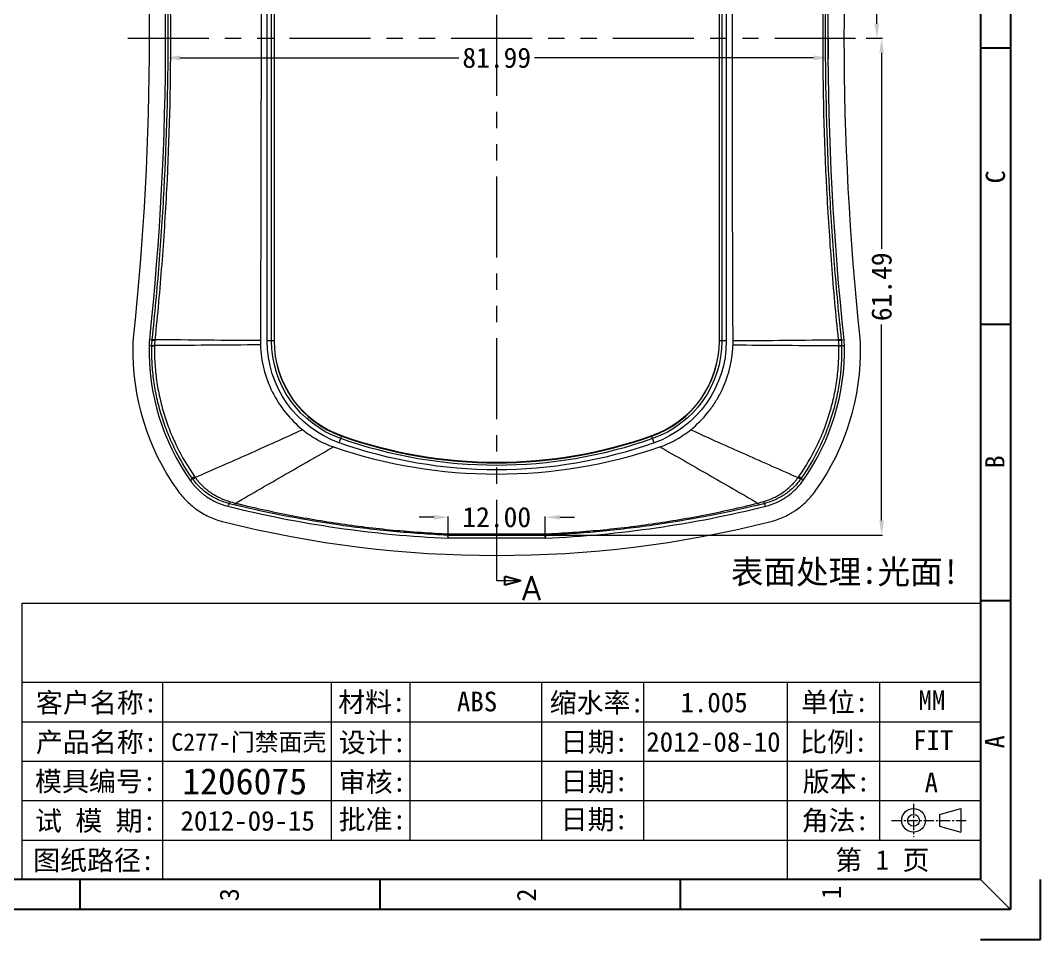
# Model space of a CAD drawing. Extents: x -40 to 272, y -118 to 614.
# Drawn here: x 146 to 272.2, y 393.5 to 507.3 of the extents above; entities that cross this region are included whole.
import ezdxf
from ezdxf.enums import TextEntityAlignment as Align

# ---------------------------------------------------------------- set-up
doc = ezdxf.new("R2010")
doc.units = 0
doc.header["$MEASUREMENT"] = 0
doc.linetypes.add('CENTER', pattern=[2, 1.25, -0.25, 0.25, -0.25])
doc.linetypes.add('PHANTOM', pattern=[2.5, 1.25, -0.25, 0.25, -0.25, 0.25, -0.25])
for name, color, linetype in [('10', 7, 'Continuous'), ('30', 7, 'Continuous'), ('50', 7, 'Continuous'), ('dtext', 4, 'Continuous'), ('TOP', 7, 'Continuous')]:
    doc.layers.add(name, color=color, linetype=linetype)
doc.layers.add('moldbase', color=7, linetype='Continuous', lineweight=20)
doc.styles.add('blockfont', font='simplex.shx', dxfattribs={"bigfont": 'bigfont'})
doc.styles.add('仿宋', font='SIMFANG.TTF', dxfattribs={"width": 0.7})
doc.styles.add('宋体', font='SimSun.ttf', dxfattribs={"width": 0.7})
doc.dimstyles.new('3', dxfattribs={"dimtxt": 2.5, "dimasz": 1.8, "dimexe": 0.1, "dimexo": 0.1, "dimgap": 0.1, "dimtad": 0, "dimzin": 0, "dimdsep": 46, "dimtxsty": 'Standard', "dimcen": 0, "dimclrd": 4, "dimclre": 4, "dimclrt": 3, "dimadec": 1, "dimazin": 0, "dimtfac": 1, "dimtofl": 0, "dimtmove": 0, "dimatfit": 3, "dimfxl": 0.18, "dimtolj": 1, "dimtzin": 0, "dimlwd": 9, "dimlwe": 9, "dimarcsym": 0})

# ---------------------------------------------------------------- blocks, each defined once
blk = doc.blocks.new('ASSORTED_DRAFT2')
at = {"color": 13}
for p, q in [((264.09, 416.18, 264.09), (262.09, 416.72)), ((262.09, 415.64), (262.09, 416.72)), ((264.09, 416.18, 264.09), (262.09, 415.64))]:
    blk.add_line(p, q, dxfattribs=at)
blk = doc.blocks.new('*D34')
at = {"color": 4, "linetype": 'Continuous', "lineweight": 9}
for p, q in [((163.96, 504.96), (163.96, 502.53)), ((245.95, 504.96), (245.95, 502.53)), ((165.76, 502.63), (200.27, 502.63)), ((244.15, 502.63), (209.64, 502.63))]:
    blk.add_line(p, q, dxfattribs=at)
for points in [[(165.76, 502.93), (165.76, 502.33), (163.96, 502.63)], [(244.15, 502.93), (244.15, 502.33), (245.95, 502.63)]]:
    blk.add_solid(points, dxfattribs=at)
at = {"layer": 'Defpoints', "color": 0, "linetype": 'Continuous', "lineweight": 9}
for p in [(163.96, 505.06), (245.95, 505.06), (245.95, 502.63)]:
    blk.add_point(p, dxfattribs=at)
at = {"color": 3, "linetype": 'Continuous', "lineweight": 9, "insert": (204.96, 502.63), "char_height": 2.5, "attachment_point": 5}
blk.add_mtext('\\A1;81.99', dxfattribs=at)
blk = doc.blocks.new('*D38')
at = {"color": 4, "linetype": 'Continuous', "lineweight": 9}
for p, q in [((205.06, 567.06), (252.08, 567.06)), ((251.98, 565.26), (251.98, 540.74)), ((251.98, 506.86), (251.98, 531.38)), ((250.67, 505.06), (252.08, 505.06))]:
    blk.add_line(p, q, dxfattribs=at)
for points in [[(251.68, 565.26), (252.28, 565.26), (251.98, 567.06)], [(251.68, 506.86), (252.28, 506.86), (251.98, 505.06)]]:
    blk.add_solid(points, dxfattribs=at)
at = {"layer": 'Defpoints', "color": 0, "linetype": 'Continuous', "lineweight": 9}
for p in [(204.96, 567.06), (250.57, 505.06), (251.98, 505.06)]:
    blk.add_point(p, dxfattribs=at)
at = {"color": 3, "linetype": 'Continuous', "lineweight": 9, "insert": (251.98, 536.06), "char_height": 2.5, "attachment_point": 5, "rotation": 90}
blk.add_mtext('\\A1;62.00', dxfattribs=at)
blk = doc.blocks.new('*D39')
at = {"color": 4, "linetype": 'Continuous', "lineweight": 9}
for p, q in [((250.67, 505.06), (252.67, 505.06)), ((252.57, 503.26), (252.57, 479)), ((252.57, 445.37), (252.57, 469.63)), ((211.06, 443.57), (252.67, 443.57))]:
    blk.add_line(p, q, dxfattribs=at)
for points in [[(252.27, 503.26), (252.87, 503.26), (252.57, 505.06)], [(252.27, 445.37), (252.87, 445.37), (252.57, 443.57)]]:
    blk.add_solid(points, dxfattribs=at)
at = {"layer": 'Defpoints', "color": 0, "linetype": 'Continuous', "lineweight": 9}
for p in [(250.57, 505.06), (210.96, 443.57), (252.57, 443.57)]:
    blk.add_point(p, dxfattribs=at)
at = {"color": 3, "linetype": 'Continuous', "lineweight": 9, "insert": (252.57, 474.31), "char_height": 2.5, "attachment_point": 5, "rotation": 90}
blk.add_mtext('\\A1;61.49', dxfattribs=at)
blk = doc.blocks.new('*D40')
at = {"color": 4, "linetype": 'Continuous', "lineweight": 9}
for p, q in [((197.16, 445.79), (195.36, 445.79)), ((198.96, 443.31), (198.96, 445.89)), ((210.96, 443.29), (210.96, 445.89)), ((212.76, 445.79), (214.56, 445.79))]:
    blk.add_line(p, q, dxfattribs=at)
for points in [[(197.16, 446.09), (197.16, 445.49), (198.96, 445.79)], [(212.76, 446.09), (212.76, 445.49), (210.96, 445.79)]]:
    blk.add_solid(points, dxfattribs=at)
at = {"layer": 'Defpoints', "color": 0, "linetype": 'Continuous', "lineweight": 9}
for p in [(210.96, 445.79), (198.96, 443.21), (210.96, 443.19)]:
    blk.add_point(p, dxfattribs=at)
at = {"color": 3, "linetype": 'Continuous', "lineweight": 9, "insert": (204.96, 445.79), "char_height": 2.5, "attachment_point": 5}
blk.add_mtext('\\A1;12.00', dxfattribs=at)
blk = doc.blocks.new('7')
for p, q in [((2420.95, 384.69), (2415.95, 384.69)), ((2415.95, 338.69), (2420.95, 338.69)), ((2415.95, 292.69), (2420.95, 292.69)), ((2265.95, 246.19), (2265.95, 241.19)), ((2315.95, 246.19), (2315.95, 241.19)), ((2365.95, 246.19), (2365.95, 241.19))]:
    blk.add_line(p, q)
at = {"color": 8}
for p, q in [((2425.95, 236.19), (2425.95, 246.19)), ((2415.95, 236.19), (2425.95, 236.19))]:
    blk.add_line(p, q, dxfattribs=at)
for points in [[(2420.95, 241.19), (2010.95, 241.19), (2010.95, 528.19), (2420.95, 528.19)], [(2415.95, 246.19), (2015.95, 246.19), (2015.95, 523.19), (2415.95, 523.19)]]:
    blk.add_lwpolyline(points, close=True)
at = {"layer": 'moldbase'}
blk.add_line((2415.95, 246.19), (2420.95, 241.19), dxfattribs=at)
at = {"style": '宋体'}
for s, p in [('C', (2418.42, 363.23)), ('B', (2418.34, 315.76)), ('A', (2418.32, 269.13)), ('1', (2391.09, 244.05)), ('3', (2290.87, 243.67)), ('2', (2340.34, 243.62))]:
    blk.add_text(s, height=3.2, rotation=90, dxfattribs=at).set_placement(p, align=Align.MIDDLE)

msp = doc.modelspace()

# ---------------------------------------------------------------- linework, layer by layer
at = {"color": 7, "lineweight": 9}
for p, q in [((146.267, 435.138), (264.806, 435.138)), ((146.267, 400.955), (146.267, 435.138)), ((264.806, 435.138), (264.806, 400.955)), ((146.267, 425.372), (264.806, 425.372)), ((163.66, 400.955), (163.66, 425.372)), ((184.469, 425.372), (184.469, 405.839)), ((194.235, 405.839), (194.235, 425.372)), ((210.52, 405.839), (210.52, 425.372)), ((223.166, 405.839), (223.166, 425.372)), ((240.935, 400.955), (240.935, 425.372)), ((252.329, 405.839), (252.329, 425.372)), ((146.267, 420.489), (264.806, 420.489)), ((146.267, 415.605), (264.806, 415.605)), ((146.267, 410.722), (264.806, 410.722)), ((146.267, 405.839), (264.806, 405.839)), ((150.269, 400.955), (264.806, 400.955))]:
    msp.add_line(p, q, dxfattribs=at)
at = {"layer": '10', "color": 7, "linetype": 'Continuous', "lineweight": 9}
for p, q in [((176.552, 467.634), (176.552, 542.487)), ((177.104, 467.634), (177.104, 542.487)), ((177.414, 542.487), (177.414, 467.634)), ((177.456, 467.634), (177.456, 542.487)), ((232.456, 542.487), (232.456, 467.634)), ((232.499, 467.634), (232.499, 542.487)), ((232.809, 542.487), (232.809, 467.634)), ((233.361, 542.487), (233.361, 467.634)), ((177.104, 467.634), (176.552, 467.634)), ((177.414, 467.634), (177.104, 467.634)), ((177.456, 467.634), (177.414, 467.634)), ((232.456, 467.634), (232.499, 467.634)), ((232.809, 467.634), (232.499, 467.634)), ((233.361, 467.634), (232.809, 467.634)), ((185.672, 455.517), (185.776, 455.809)), ((185.79, 455.849), (185.776, 455.809)), ((224.123, 455.849), (224.137, 455.809)), ((224.241, 455.517), (224.137, 455.809)), ((185.488, 454.996), (185.672, 455.517)), ((224.425, 454.996), (224.241, 455.517)), ((198.826, 443.691), (198.95, 443.567)), ((198.95, 443.567), (210.963, 443.567)), ((198.956, 443.21), (198.95, 443.567)), ((210.956, 443.21), (198.956, 443.21)), ((198.956, 443.194), (198.956, 443.21)), ((210.963, 443.567), (210.956, 443.21)), ((210.956, 443.21), (210.956, 443.194)), ((211.087, 443.691), (210.963, 443.567))]:
    msp.add_line(p, q, dxfattribs=at)
at = {"layer": '10', "color": 1, "linetype": 'Continuous', "lineweight": 9}
msp.add_line((207.956, 437.935), (204.956, 437.935), dxfattribs=at)
at = {"layer": '10', "color": 7, "linetype": 'Continuous', "lineweight": 9, "extrusion": (0, 0, -1)}
for centre, radius, start, end in [((190.606, 505.06), 352.562, 173.95586, 186.04414), ((-189.956, 467.634), 13.405, 289.47122, 0), ((-219.956, 467.634), 13.405, 180, 250.52878), ((-204.956, 510.06), 58.405, 250.52878, 289.47122)]:
    msp.add_arc(centre, radius, start, end, dxfattribs=at)
at = {"layer": '10', "color": 7, "linetype": 'Continuous', "lineweight": 9, "extrusion": (2.75248e-16, 6.08817e-17, -1)}
for centre, radius, start, end in [((190.606, 505.06), 354.565, 173.9559, 186.0441), ((-600.519, 505.06), 354.565, 353.9559, 6.0441), ((-600.519, 505.06), 352.562, 353.95586, 6.04414), ((-189.956, 467.634), 12.852, 289.47122, 0), ((-189.956, 467.634), 12.5, 289.47122, 0), ((-219.956, 467.634), 12.5, 180, 250.52878), ((-219.956, 467.634), 12.852, 180, 250.52878), ((-204.956, 510.06), 57.5, 250.52878, 289.47122), ((-204.956, 510.06), 57.852, 250.52878, 289.47122)]:
    msp.add_arc(centre, radius, start, end, dxfattribs=at)
at = {"layer": '10', "color": 7, "linetype": 'Continuous', "lineweight": 9}
for centre, radius, start, end in [((189.937, 466.478), 30, 178.83064, 215.34386), ((189.937, 466.478), 27.997, 178.83131, 215.33805), ((189.956, 467.634), 12.542, 180, 250.52878), ((219.956, 467.634), 12.542, 289.47122, 0), ((219.976, 466.478), 27.997, 324.66195, 1.16869), ((219.976, 466.478), 30, 324.65614, 1.16936), ((204.956, 510.06), 57.542, 250.52878, 289.47122), ((204.956, 580.46), 137.397, 255.98419, 267.49716), ((204.956, 580.46), 137.397, 272.50284, 284.01581), ((204.956, 580.46), 139.4, 255.98329, 284.01671)]:
    msp.add_arc(centre, radius, start, end, dxfattribs=at)
for centre, major_axis, ratio, start_param, end_param in [((163.292, 467.001), (1, -0.02), 0.0031847, 3.1939528, 3.9850305), ((163.329, 467.6), (0.994, -0.106), 0.01507, 3.1939585, 3.9821562), ((246.584, 467.6), (0.994, 0.106), 0.01507, 5.4426218, 6.2308195), ((246.621, 467.001), (1, 0.02), 0.0031847, 5.4397474, 6.2308252), ((168.094, 451.202), (0.82, 0.573), 0.0054392, 3.1939533, 4.0255634), ((241.819, 451.202), (0.82, -0.573), 0.0054392, 5.3992146, 6.2308247), ((172.146, 448.437), (0.235, 0.972), 0.1121619, 2.3881944, 3.0889), ((237.767, 448.437), (0.235, -0.972), 0.1121619, 0.0526927, 0.7533982)]:
    msp.add_ellipse(centre, major_axis=major_axis, ratio=ratio, start_param=start_param, end_param=end_param, dxfattribs=at)
for points, knots in [([(162.346, 467.798), (162.674, 470.893), (162.961, 473.99), (163.453, 480.192), (163.658, 483.297), (164.15, 492.618), (164.314, 498.837), (164.314, 511.284), (164.15, 517.503), (163.658, 526.824), (163.453, 529.929), (162.961, 536.131), (162.674, 539.228), (162.346, 542.323)], [0, 0, 0, 0, 0.125, 0.125, 0.25, 0.25, 0.5, 0.5, 0.75, 0.75, 0.875, 0.875, 1, 1, 1, 1]), ([(162.675, 542.361), (162.995, 539.263), (163.275, 536.162), (163.755, 529.953), (163.955, 526.845), (164.434, 517.514), (164.594, 511.29), (164.594, 498.831), (164.434, 492.607), (163.955, 483.276), (163.755, 480.168), (163.275, 473.959), (162.995, 470.858), (162.675, 467.76)], [0, 0, 0, 0, 0.125, 0.125, 0.25, 0.25, 0.5, 0.5, 0.75, 0.75, 0.875, 0.875, 1, 1, 1, 1]), ([(175.72, 542.483), (175.746, 536.246), (175.767, 530.009), (175.796, 517.535), (175.804, 511.298), (175.804, 498.823), (175.796, 492.586), (175.767, 480.112), (175.746, 473.875), (175.72, 467.638)], [0, 0, 0, 0, 0.25, 0.25, 0.5, 0.5, 0.75, 0.75, 1, 1, 1, 1]), ([(234.193, 467.638), (234.167, 473.875), (234.146, 480.112), (234.117, 492.586), (234.109, 498.823), (234.109, 511.298), (234.117, 517.535), (234.146, 530.009), (234.167, 536.246), (234.193, 542.483)], [0, 0, 0, 0, 0.25, 0.25, 0.5, 0.5, 0.75, 0.75, 1, 1, 1, 1]), ([(247.238, 467.76), (246.918, 470.858), (246.638, 473.959), (246.158, 480.168), (245.958, 483.276), (245.479, 492.607), (245.319, 498.831), (245.319, 511.29), (245.479, 517.514), (245.958, 526.845), (246.158, 529.953), (246.638, 536.162), (246.918, 539.263), (247.238, 542.361)], [0, 0, 0, 0, 0.125, 0.125, 0.25, 0.25, 0.5, 0.5, 0.75, 0.75, 0.875, 0.875, 1, 1, 1, 1]), ([(247.567, 542.323), (247.239, 539.228), (246.952, 536.131), (246.46, 529.929), (246.255, 526.824), (245.763, 517.503), (245.599, 511.284), (245.599, 498.837), (245.763, 492.618), (246.255, 483.297), (246.46, 480.192), (246.952, 473.99), (247.239, 470.893), (247.567, 467.798)], [0, 0, 0, 0, 0.125, 0.125, 0.25, 0.25, 0.5, 0.5, 0.75, 0.75, 0.875, 0.875, 1, 1, 1, 1]), ([(167.276, 450.629), (166.443, 451.822), (165.709, 453.071), (164.915, 454.703), (164.762, 455.033), (164.47, 455.699), (164.331, 456.034), (163.934, 457.047), (163.696, 457.731), (163.273, 459.12), (163.089, 459.825), (162.777, 461.242), (162.65, 461.955), (162.45, 463.392), (162.379, 464.117), (162.293, 465.567), (162.279, 466.294), (162.293, 467.021)], [0, 0, 0, 0, 0.25, 0.25, 0.3125, 0.3125, 0.375, 0.375, 0.5, 0.5, 0.625, 0.625, 0.75, 0.75, 0.875, 0.875, 1, 1, 1, 1]), ([(162.294, 467.044), (162.301, 467.043), (162.334, 467.042), (162.448, 467.038), (162.529, 467.036), (162.627, 467.033)], [0, 0, 0, 0, 0.5, 0.5, 1, 1, 1, 1]), ([(162.346, 467.798), (162.361, 467.796), (162.367, 467.795), (162.392, 467.792), (162.414, 467.79), (162.499, 467.78), (162.577, 467.771), (162.675, 467.76)], [0, 0, 0, 0, 0.25, 0.25, 0.5, 0.5, 1, 1, 1, 1]), ([(162.627, 467.012), (162.614, 466.294), (162.629, 465.577), (162.715, 464.145), (162.787, 463.429), (162.986, 462.01), (163.114, 461.306), (163.424, 459.907), (163.607, 459.211), (164.027, 457.841), (164.263, 457.165), (164.657, 456.166), (164.795, 455.835), (165.085, 455.179), (165.236, 454.853), (166.024, 453.243), (166.751, 452.011), (167.577, 450.835)], [0, 0, 0, 0, 0.125, 0.125, 0.25, 0.25, 0.375, 0.375, 0.5, 0.5, 0.625, 0.625, 0.6875, 0.6875, 0.75, 0.75, 1, 1, 1, 1]), ([(175.72, 467.638), (173.546, 467.654), (171.372, 467.672), (167.024, 467.714), (164.85, 467.736), (162.675, 467.76)], [0, 0, 0, 0, 0.5, 0.5, 1, 1, 1, 1]), ([(175.72, 467.638), (175.72, 467.595), (175.72, 467.551), (175.72, 467.508), (175.72, 467.464), (175.721, 467.421), (175.721, 467.378), (175.722, 467.334), (175.723, 467.291), (175.724, 467.248), (175.725, 467.204), (175.726, 467.161), (175.727, 467.117)], [0, 0, 0, 0, 0.2499365, 0.2499365, 0.2499365, 0.499873, 0.499873, 0.499873, 0.7499238, 0.7499238, 0.7499238, 1, 1, 1, 1]), ([(175.727, 467.117), (175.762, 466.098), (175.905, 465.105), (176.395, 463.164), (176.748, 462.208), (178.101, 459.489), (179.369, 457.901), (180.954, 456.618)], [0, 0, 0, 0, 0.25, 0.25, 0.5, 0.5, 1, 1, 1, 1]), ([(228.958, 456.618), (229.751, 457.259), (230.458, 457.972), (231.397, 459.143), (231.69, 459.55), (232.098, 460.187), (232.229, 460.404), (232.48, 460.846), (232.599, 461.071), (233.163, 462.204), (233.511, 463.143), (233.881, 464.6), (233.979, 465.094), (234.087, 465.847), (234.116, 466.101), (234.161, 466.608), (234.177, 466.863), (234.186, 467.117)], [0, 0, 0, 0, 0.25, 0.25, 0.375, 0.375, 0.4375, 0.4375, 0.5, 0.5, 0.75, 0.75, 0.875, 0.875, 0.9375, 0.9375, 1, 1, 1, 1]), ([(234.193, 467.638), (236.367, 467.654), (238.541, 467.672), (242.889, 467.714), (245.063, 467.736), (247.238, 467.76)], [0, 0, 0, 0, 0.5, 0.5, 1, 1, 1, 1]), ([(242.336, 450.835), (243.162, 452.011), (243.889, 453.243), (244.677, 454.853), (244.828, 455.179), (245.118, 455.835), (245.256, 456.166), (245.65, 457.165), (245.886, 457.841), (246.201, 458.869), (246.299, 459.214), (246.482, 459.909), (246.567, 460.257), (246.799, 461.306), (246.927, 462.01), (247.126, 463.429), (247.198, 464.145), (247.284, 465.577), (247.299, 466.294), (247.286, 467.012)], [0, 0, 0, 0, 0.25, 0.25, 0.3125, 0.3125, 0.375, 0.375, 0.5, 0.5, 0.5625, 0.5625, 0.625, 0.625, 0.75, 0.75, 0.875, 0.875, 1, 1, 1, 1]), ([(247.62, 467.021), (247.634, 466.294), (247.62, 465.567), (247.534, 464.117), (247.463, 463.393), (247.263, 461.955), (247.136, 461.242), (246.902, 460.179), (246.817, 459.826), (246.633, 459.123), (246.534, 458.773), (246.217, 457.731), (245.979, 457.047), (245.582, 456.034), (245.443, 455.699), (245.151, 455.034), (244.998, 454.703), (244.204, 453.071), (243.47, 451.822), (242.637, 450.629)], [0, 0, 0, 0, 0.125, 0.125, 0.25, 0.25, 0.375, 0.375, 0.4375, 0.4375, 0.5, 0.5, 0.625, 0.625, 0.6875, 0.6875, 0.75, 0.75, 1, 1, 1, 1]), ([(247.238, 467.76), (247.336, 467.771), (247.414, 467.78), (247.499, 467.79), (247.521, 467.792), (247.546, 467.795), (247.552, 467.796), (247.562, 467.797), (247.567, 467.798)], [0, 0, 0, 0, 0.5, 0.5, 0.75, 0.75, 0.875, 1, 1, 1, 1]), ([(247.286, 467.033), (247.384, 467.036), (247.465, 467.038), (247.579, 467.042), (247.612, 467.043), (247.619, 467.044)], [0, 0, 0, 0, 0.5, 0.5, 1, 1, 1, 1]), ([(180.955, 456.618), (178.665, 455.569), (176.411, 454.556), (171.982, 452.587), (169.808, 451.632), (167.674, 450.7)], [0, 0, 0, 0, 0.5, 0.5, 1, 1, 1, 1]), ([(180.954, 456.618), (181.523, 456.158), (182.126, 455.748), (183.402, 455.033), (184.07, 454.73), (184.762, 454.491)], [0, 0, 0, 0, 0.5, 0.5, 1, 1, 1, 1]), ([(225.151, 454.491), (225.497, 454.611), (225.836, 454.746), (226.501, 455.045), (226.827, 455.21), (227.465, 455.567), (227.776, 455.76), (228.381, 456.17), (228.674, 456.388), (228.958, 456.618)], [0, 0, 0, 0, 0.25, 0.25, 0.5, 0.5, 0.75, 0.75, 1, 1, 1, 1]), ([(228.959, 456.618), (231.249, 455.571), (233.504, 454.558), (237.932, 452.589), (240.106, 451.633), (242.239, 450.701)], [0, 0, 0, 0, 0.5, 0.5, 1, 1, 1, 1]), ([(172.638, 447.531), (174.704, 448.726), (176.747, 449.903), (180.787, 452.224), (182.785, 453.367), (184.763, 454.491)], [0, 0, 0, 0, 0.5, 0.5, 1, 1, 1, 1]), ([(225.15, 454.491), (227.128, 453.367), (229.126, 452.224), (233.166, 449.903), (235.209, 448.726), (237.275, 447.531)], [0, 0, 0, 0, 0.5, 0.5, 1, 1, 1, 1]), ([(167.384, 450.479), (167.389, 450.484), (167.418, 450.507), (167.517, 450.583), (167.588, 450.636), (167.674, 450.701)], [0, 0, 0, 0, 0.5, 0.5, 1, 1, 1, 1]), ([(167.577, 450.835), (167.609, 450.79), (167.641, 450.745), (167.67, 450.706), (167.673, 450.702), (167.675, 450.699), (167.678, 450.695)], [0, 0, 0, 0, 0.9996379, 0.9996379, 0.9996379, 1, 1, 1, 1]), ([(167.674, 450.7), (167.69, 450.678), (167.707, 450.656), (167.74, 450.611), (167.789, 450.545), (167.908, 450.394), (168.012, 450.267), (168.226, 450.019), (168.376, 449.861), (168.841, 449.404), (169.176, 449.126), (169.716, 448.748), (169.903, 448.629), (170.283, 448.409), (170.476, 448.307), (171.067, 448.025), (171.476, 447.869), (171.899, 447.746)], [0, 0, 0, 0, 0.015625, 0.015625, 0.03125, 0.0625, 0.125, 0.125, 0.25, 0.25, 0.5, 0.5, 0.625, 0.625, 0.75, 0.75, 1, 1, 1, 1]), ([(238.014, 447.746), (238.436, 447.868), (238.844, 448.024), (239.437, 448.307), (239.632, 448.409), (240.011, 448.63), (240.195, 448.747), (240.73, 449.12), (241.065, 449.398), (241.534, 449.857), (241.685, 450.018), (241.901, 450.267), (242.006, 450.394), (242.107, 450.524), (242.174, 450.612), (242.207, 450.656), (242.239, 450.7)], [0, 0, 0, 0, 0.25, 0.25, 0.375, 0.375, 0.5, 0.5, 0.75, 0.75, 0.875, 0.875, 0.9375, 0.96875, 0.96875, 1, 1, 1, 1]), ([(242.235, 450.695), (242.238, 450.699), (242.24, 450.702), (242.243, 450.706), (242.272, 450.745), (242.304, 450.79), (242.336, 450.835)], [0, 0, 0, 0, 0.0003621, 0.0003621, 0.0003621, 1, 1, 1, 1]), ([(242.239, 450.701), (242.325, 450.636), (242.396, 450.583), (242.495, 450.507), (242.524, 450.484), (242.529, 450.479)], [0, 0, 0, 0, 0.5, 0.5, 1, 1, 1, 1]), ([(167.098, 450.284), (167.374, 449.895), (167.681, 449.536), (168.184, 449.041), (168.359, 448.883), (168.633, 448.658), (168.727, 448.585), (168.917, 448.442), (169.014, 448.373), (169.505, 448.038), (169.916, 447.808), (170.772, 447.424), (171.217, 447.269), (171.68, 447.154)], [0, 0, 0, 0, 0.25, 0.25, 0.375, 0.375, 0.4375, 0.4375, 0.5, 0.5, 0.75, 0.75, 1, 1, 1, 1]), ([(171.905, 447.468), (171.453, 447.578), (171.016, 447.726), (170.383, 448.003), (170.175, 448.105), (169.769, 448.327), (169.568, 448.448), (168.989, 448.835), (168.63, 449.123), (167.966, 449.756), (167.661, 450.102), (167.384, 450.479)], [0, 0, 0, 0, 0.25, 0.25, 0.375, 0.375, 0.5, 0.5, 0.75, 0.75, 1, 1, 1, 1]), ([(242.529, 450.479), (242.253, 450.104), (241.949, 449.758), (241.286, 449.125), (240.928, 448.837), (240.155, 448.321), (239.744, 448.096), (238.896, 447.725), (238.459, 447.577), (238.008, 447.468)], [0, 0, 0, 0, 0.25, 0.25, 0.5, 0.5, 0.75, 0.75, 1, 1, 1, 1]), ([(238.233, 447.154), (238.696, 447.269), (239.142, 447.424), (239.786, 447.713), (239.996, 447.819), (240.305, 447.993), (240.408, 448.053), (240.609, 448.178), (240.71, 448.243), (241.201, 448.579), (241.564, 448.879), (242.233, 449.536), (242.539, 449.895), (242.815, 450.284)], [0, 0, 0, 0, 0.25, 0.25, 0.375, 0.375, 0.4375, 0.4375, 0.5, 0.5, 0.75, 0.75, 1, 1, 1, 1]), ([(165.466, 449.123), (165.811, 448.637), (166.194, 448.188), (166.824, 447.57), (167.043, 447.373), (167.385, 447.091), (167.501, 447), (167.739, 446.822), (167.861, 446.735), (168.475, 446.316), (168.988, 446.029), (170.058, 445.549), (170.614, 445.356), (171.193, 445.211)], [0, 0, 0, 0, 0.25, 0.25, 0.375, 0.375, 0.4375, 0.4375, 0.5, 0.5, 0.75, 0.75, 1, 1, 1, 1]), ([(238.72, 445.211), (239.299, 445.356), (239.856, 445.549), (240.661, 445.911), (240.924, 446.043), (241.31, 446.26), (241.438, 446.335), (241.69, 446.491), (241.816, 446.573), (242.429, 446.993), (242.883, 447.367), (243.719, 448.189), (244.102, 448.637), (244.447, 449.123)], [0, 0, 0, 0, 0.25, 0.25, 0.375, 0.375, 0.4375, 0.4375, 0.5, 0.5, 0.75, 0.75, 1, 1, 1, 1]), ([(172.588, 447.302), (172.589, 447.308), (172.593, 447.331), (172.61, 447.409), (172.622, 447.464), (172.637, 447.532)], [0, 0, 0, 0, 0.5, 0.5, 1, 1, 1, 1]), ([(198.833, 443.571), (197.726, 443.62), (196.619, 443.683), (194.408, 443.835), (193.304, 443.925), (189.997, 444.233), (187.801, 444.492), (181.238, 445.425), (176.896, 446.257), (172.588, 447.302)], [0, 0, 0, 0, 0.125, 0.125, 0.25, 0.25, 0.5, 0.5, 1, 1, 1, 1]), ([(172.637, 447.532), (172.776, 447.497), (172.917, 447.463), (173.196, 447.395), (173.616, 447.293), (174.596, 447.061), (176.559, 446.616), (178.247, 446.267), (181.63, 445.613), (183.894, 445.235), (188.442, 444.594), (190.725, 444.332), (194.164, 444.026), (195.313, 443.939), (197.612, 443.794), (198.762, 443.736), (199.913, 443.693)], [0, 0, 0, 0, 0.015625, 0.015625, 0.03125, 0.0625, 0.125, 0.25, 0.25, 0.5, 0.5, 0.75, 0.75, 0.875, 0.875, 1, 1, 1, 1]), ([(210, 443.693), (211.151, 443.736), (212.301, 443.794), (214.6, 443.939), (215.749, 444.026), (219.188, 444.332), (221.471, 444.594), (226.019, 445.235), (228.283, 445.613), (232.794, 446.485), (235.04, 446.979), (237.276, 447.532)], [0, 0, 0, 0, 0.125, 0.125, 0.25, 0.25, 0.5, 0.5, 0.75, 0.75, 1, 1, 1, 1]), ([(237.324, 447.302), (233.016, 446.257), (228.674, 445.425), (222.112, 444.492), (219.916, 444.233), (216.609, 443.925), (215.505, 443.835), (213.294, 443.683), (212.187, 443.62), (211.08, 443.571)], [0, 0, 0, 0, 0.5, 0.5, 0.75, 0.75, 0.875, 0.875, 1, 1, 1, 1]), ([(237.275, 447.531), (237.291, 447.463), (237.303, 447.409), (237.32, 447.331), (237.324, 447.308), (237.324, 447.302)], [0, 0, 0, 0, 0.5, 0.5, 1, 1, 1, 1]), ([(198.826, 443.691), (198.827, 443.656), (198.828, 443.628), (198.83, 443.587), (198.832, 443.575), (198.833, 443.571)], [0, 0, 0, 0, 0.5, 0.5, 1, 1, 1, 1]), ([(210, 443.693), (208.322, 443.694), (206.642, 443.695), (203.28, 443.695), (201.598, 443.694), (199.913, 443.693)], [0, 0, 0, 0, 0.5, 0.5, 1, 1, 1, 1]), ([(203.307, 443.643), (203.307, 443.638), (203.306, 443.634), (203.305, 443.628), (203.484, 443.624), (204.095, 443.613), (204.525, 443.61), (204.956, 443.61)], [0, 0, 0, 0, 0.0002497, 0.0002497, 0.5001248, 0.5001248, 1, 1, 1, 1]), ([(206.589, 443.643), (206.537, 443.649), (206.373, 443.655), (205.818, 443.665), (205.388, 443.668), (204.956, 443.668), (204.525, 443.668), (204.095, 443.665), (203.603, 443.656), (203.464, 443.652), (203.384, 443.648)], [0, 0, 0, 0, 0.2383862, 0.2383862, 0.5300803, 0.5300803, 0.5300803, 0.8217744, 0.8217744, 1, 1, 1, 1]), ([(204.956, 443.61), (205.388, 443.61), (205.818, 443.613), (206.429, 443.624), (206.607, 443.628), (206.606, 443.633), (206.607, 443.638), (206.606, 443.642)], [0, 0, 0, 0, 0.4993799, 0.4993799, 0.9987599, 0.9987599, 1, 1, 1, 1]), ([(211.08, 443.571), (211.081, 443.575), (211.083, 443.587), (211.085, 443.627), (211.086, 443.656), (211.087, 443.691)], [0, 0, 0, 0, 0.5, 0.5, 1, 1, 1, 1])]:
    msp.add_open_spline(points, degree=3, knots=knots, dxfattribs=at)
for points in [[(159.997, 467.938), (159.967, 467.656), (159.949, 467.373), (159.943, 467.09)], [(161.988, 467.727), (161.964, 467.501), (161.95, 467.275), (161.946, 467.049)], [(161.946, 467.049), (162.061, 467.039), (162.177, 467.03), (162.293, 467.021)], [(162.336, 467.705), (162.22, 467.712), (162.104, 467.719), (161.988, 467.727)], [(162.294, 467.044), (162.299, 467.265), (162.313, 467.485), (162.336, 467.705)], [(162.336, 467.705), (162.34, 467.736), (162.343, 467.767), (162.346, 467.798)], [(162.665, 467.659), (162.644, 467.451), (162.632, 467.242), (162.627, 467.033)], [(175.727, 467.117), (171.426, 467.08), (167.06, 467.055), (162.627, 467.033)], [(162.675, 467.76), (162.672, 467.726), (162.668, 467.693), (162.665, 467.659)], [(162.675, 467.76), (162.675, 467.76), (162.675, 467.76), (162.675, 467.76)], [(234.186, 467.117), (234.192, 467.291), (234.194, 467.464), (234.193, 467.638)], [(234.186, 467.117), (238.487, 467.079), (242.853, 467.054), (247.286, 467.033)], [(247.238, 467.76), (247.238, 467.76), (247.238, 467.76), (247.238, 467.76)], [(247.248, 467.659), (247.245, 467.693), (247.241, 467.726), (247.238, 467.76)], [(247.286, 467.033), (247.281, 467.242), (247.269, 467.451), (247.248, 467.659)], [(247.567, 467.798), (247.57, 467.767), (247.573, 467.736), (247.577, 467.705)], [(247.925, 467.727), (247.809, 467.719), (247.693, 467.712), (247.577, 467.705)], [(247.577, 467.705), (247.6, 467.485), (247.614, 467.265), (247.619, 467.044)], [(247.62, 467.021), (247.736, 467.03), (247.852, 467.039), (247.967, 467.049)], [(247.967, 467.049), (247.963, 467.275), (247.949, 467.501), (247.925, 467.727)], [(249.97, 467.09), (249.964, 467.373), (249.946, 467.656), (249.916, 467.938)], [(184.762, 454.491), (197.754, 450.012), (212.159, 450.012), (225.151, 454.491)], [(167.276, 450.629), (167.217, 450.514), (167.157, 450.399), (167.098, 450.284)], [(167.384, 450.479), (167.347, 450.529), (167.311, 450.579), (167.276, 450.629)], [(242.637, 450.629), (242.602, 450.579), (242.566, 450.529), (242.529, 450.479)], [(242.815, 450.284), (242.756, 450.399), (242.696, 450.514), (242.637, 450.629)], [(171.68, 447.154), (171.755, 447.258), (171.83, 447.363), (171.905, 447.468)], [(171.899, 447.746), (172.145, 447.675), (172.392, 447.603), (172.638, 447.531)], [(172.588, 447.302), (172.36, 447.358), (172.132, 447.413), (171.905, 447.468)], [(237.275, 447.531), (237.521, 447.603), (237.768, 447.675), (238.014, 447.746)], [(238.008, 447.468), (237.781, 447.413), (237.553, 447.357), (237.324, 447.302)], [(238.008, 447.468), (238.083, 447.363), (238.158, 447.258), (238.233, 447.154)], [(199.913, 443.693), (199.55, 443.692), (199.188, 443.692), (198.826, 443.691)], [(198.833, 443.571), (198.874, 443.445), (198.915, 443.32), (198.956, 443.194)], [(211.087, 443.691), (210.725, 443.692), (210.363, 443.692), (210, 443.693)], [(210.956, 443.194), (210.998, 443.32), (211.039, 443.445), (211.08, 443.571)]]:
    msp.add_open_spline(points, degree=3, dxfattribs=at)
at = {"layer": '30', "color": 1, "linetype": 'PHANTOM', "lineweight": 9, "ltscale": 8}
for p, q in [((204.956, 437.935), (204.956, 572.312)), ((159.341, 505.06), (250.572, 505.06))]:
    msp.add_line(p, q, dxfattribs=at)
at = {"layer": 'dtext', "color": 1, "linetype": 'CENTER', "lineweight": 9}
for p, q in [((256.517, 410.331), (256.517, 406.229)), ((253.798, 408.28), (263.229, 408.28))]:
    msp.add_line(p, q, dxfattribs=at)
at = {"layer": 'dtext', "lineweight": 9}
for p, q in [((259.747, 409.013), (262.384, 409.745)), ((259.747, 409.013), (259.747, 407.548)), ((262.384, 409.745), (262.384, 406.815)), ((259.747, 407.548), (262.384, 406.815))]:
    msp.add_line(p, q, dxfattribs=at)
for radius in [1.465, 0.732]:
    msp.add_circle((256.517, 408.28), radius, dxfattribs=at)

# ---------------------------------------------------------------- block references
at = {"layer": '50', "color": 7, "linetype": 'Continuous', "lineweight": 9, "xscale": 0.7428978030252438, "yscale": 0.7428978030253575, "zscale": 0.7428978030250774}
msp.add_blockref('7', (-1529.999, 218.059), dxfattribs=at)
at = {"layer": 'TOP', "color": 1, "linetype": 'Continuous', "lineweight": 9}
msp.add_blockref('ASSORTED_DRAFT2', (-56.138, 21.756), dxfattribs=at)

# ---------------------------------------------------------------- texts
at = {"layer": 'dtext', "color": 1, "lineweight": 9, "style": '仿宋'}
msp.add_text('表面处理:光面!', height=2.9553, dxfattribs=at).set_placement((233.924, 437.545))
at = {"layer": 'dtext', "color": 7, "lineweight": 9, "style": '仿宋'}
for s, p in [('客户名称:', (147.963, 421.628)), ('材料:', (185.345, 421.694)), ('缩水率:', (211.506, 421.628)), ('单位:', (242.603, 421.694)), ('产品名称:', (147.963, 416.745)), ('设计:', (185.416, 416.705)), ('日期:', (212.862, 416.758)), ('比例:', (242.496, 416.771)), ('模具编号:', (147.846, 411.888)), ('审核:', (185.416, 411.822)), ('日期:', (212.862, 411.875)), ('版本:', (242.81, 411.862)), ('试 模 期:', (147.846, 407.005)), ('批准:', (185.416, 407.166)), ('日期:', (212.862, 407.18)), ('角法:', (242.674, 407.044)), ('图纸路径:', (147.62, 402.122)), (' 第 1 页', (245.178, 402.161))]:
    msp.add_text(s, height=2.4426, dxfattribs=at).set_placement(p)
at = {"layer": 'dtext', "color": 4, "lineweight": 9, "style": '仿宋'}
for s, height, p in [('ABS', 2.4426, (200.031, 421.763)), ('1.005', 2.4426, (227.691, 421.655)), ('MM', 2.4426, (257.129, 421.93)), ('C277-门禁面壳', 2.1657, (164.703, 416.895)), ('2012-08-10', 2.4426, (223.457, 416.772)), ('FIT', 2.4426, (256.47, 416.984)), ('1206075', 3.2455, (166.05, 411.489)), ('A', 2.443, (257.892, 411.738)), ('2012-09-15', 2.4426, (165.844, 407.005))]:
    msp.add_text(s, height=height, dxfattribs=at).set_placement(p)
at = {"layer": 'TOP', "color": 1, "linetype": 'Continuous', "lineweight": 9, "insert": (208.114, 435.511), "char_height": 3, "attachment_point": 7, "line_spacing_factor": 0.903614, "style": 'blockfont'}
msp.add_mtext('\\W01.000;A', dxfattribs=at)

# ---------------------------------------------------------------- dimensions: what is measured, and where the dimension line sits
at = {"linetype": 'Continuous', "lineweight": 9}
for base, p1, p2, picture, middle in [((251.983, 505.06), (204.956, 567.058), (250.572, 505.06), '*D38', (251.983, 536.059)), ((252.566, 443.567), (250.572, 505.06), (210.963, 443.567), '*D39', (252.566, 474.314))]:
    dim = msp.add_linear_dim(base=base, p1=p1, p2=p2, angle=90, dimstyle='3', dxfattribs=at)
    dim.commit()
    dim.dimension.update_dxf_attribs({"geometry": picture, "text_midpoint": middle})
dim = msp.add_linear_dim(base=(245.9538, 502.6323), p1=(163.9592, 505.0605), p2=(245.9538, 505.0605), dimstyle='3', dxfattribs=at)
dim.commit()
dim.dimension.update_dxf_attribs({"geometry": '*D34', "text_midpoint": (204.9565, 502.6323)})
dim = msp.add_linear_dim(base=(210.956, 445.792), p1=(198.956, 443.21), p2=(210.956, 443.194), dimstyle='3', dxfattribs=at)
dim.commit()
dim.dimension.update_dxf_attribs({"geometry": '*D40', "text_midpoint": (204.956, 445.792), "dimtype": 160})

doc.saveas('drawing.dxf')
